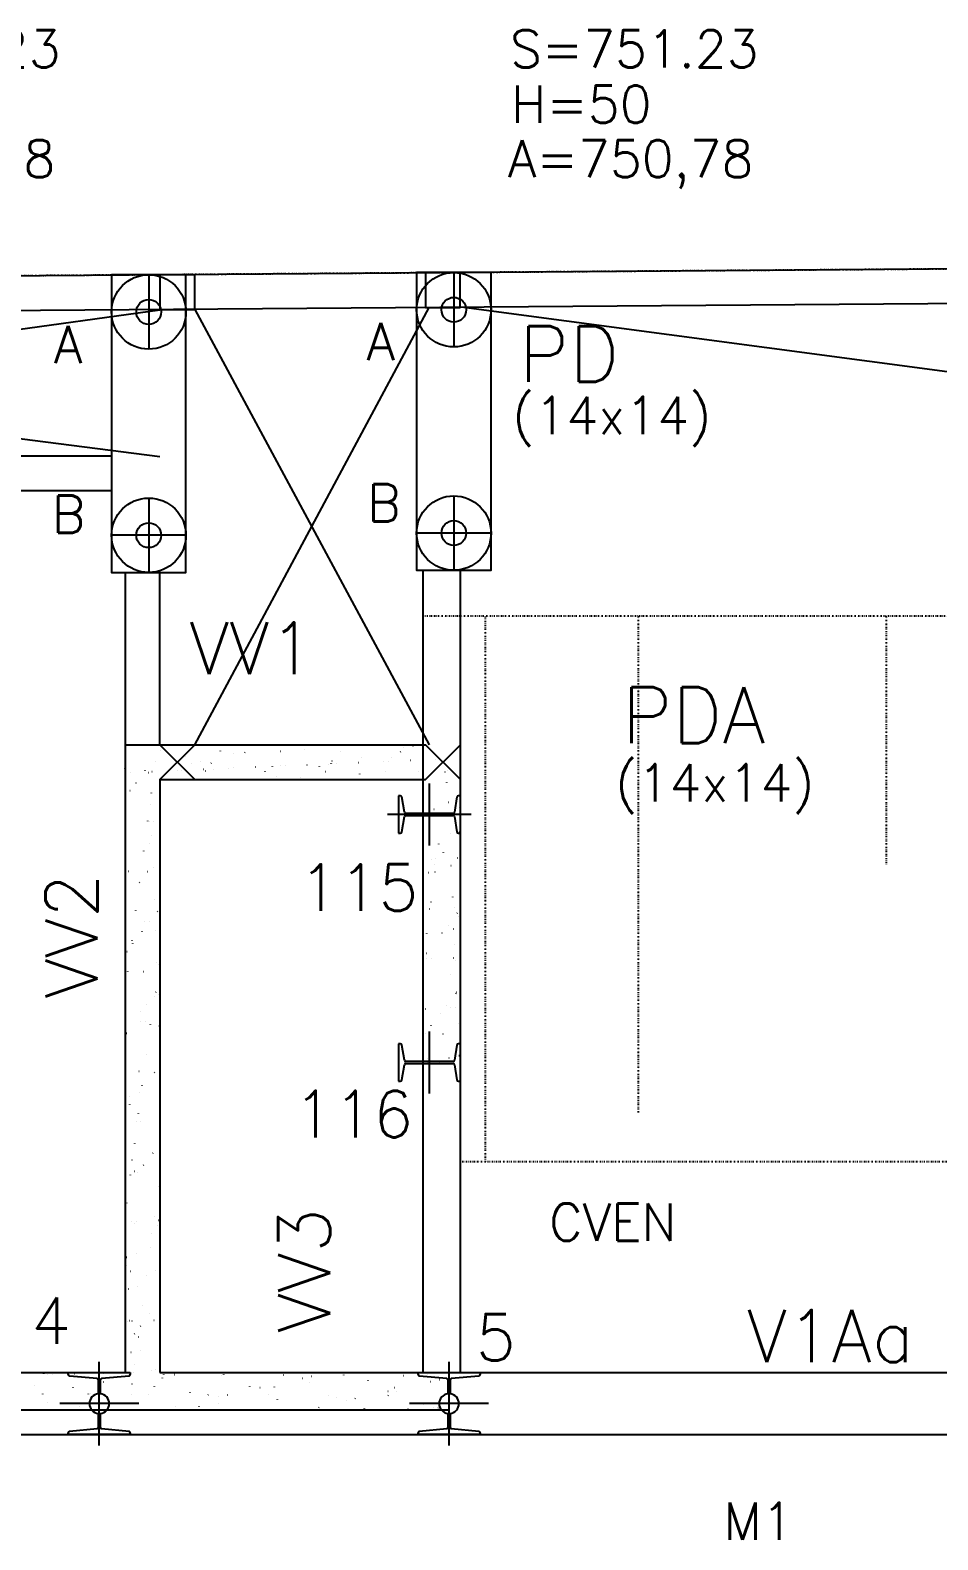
# Model space of a CAD drawing. Extents: x -40810 to 33675, y -2018 to 21213.
# Drawn here: x -6308 to -5942, y 12688 to 13297 of the extents above; entities that cross this region are included whole.
import ezdxf

# ---------------------------------------------------------------- set-up
doc = ezdxf.new("R2010")
doc.units = 0
doc.linetypes.add('ESTILO_TQS_0003', pattern=[1.5, 0.5, -0.4, 0.1, -0.5])
doc.layers.get('0').update_dxf_attribs({"color": 1, "lineweight": 9})
for name, color, linetype in [('1', 5, 'Continuous'), ('12', 3, 'Continuous'), ('19', 5, 'Continuous'), ('204', 7, 'ESTILO_TQS_0003'), ('24', 5, 'ESTILO_TQS_0003'), ('3', 2, 'Continuous'), ('32', 4, 'Continuous'), ('33', 7, 'Continuous'), ('34', 7, 'Continuous'), ('49', 20, 'Continuous'), ('51', 6, 'Continuous'), ('52', 21, 'Continuous'), ('6', 6, 'Continuous'), ('64', 43, 'Continuous'), ('8', 5, 'Continuous'), ('9', 3, 'Continuous')]:
    doc.layers.add(name, color=color, linetype=linetype)
doc.styles.get("Standard").update_dxf_attribs({"font": 'romans.shx', "width": 0.8})

# ---------------------------------------------------------------- blocks, each defined once
blk = doc.blocks.new('_HD9AC76DE2E-002')
for p, q in [((573.610583, 4542.626619), (573.65624, 4542.68612)), ((575.200981, 4542.305863), (575.27591, 4542.309135)), ((577.074197, 4542.38765), (577.149125, 4542.390921)), ((585.915774, 4542.773681), (585.990702, 4542.776953)), ((569.8667, 4537.747496), (569.912357, 4537.806997)), ((573.25724, 4534.399835), (573.267029, 4534.474193)), ((585.474047, 4537.156303), (585.483837, 4537.230661)), ((591.587519, 4534.428928), (591.633176, 4534.48843)), ((592.270184, 4534.796935), (592.343406, 4534.813168)), ((595.931294, 4535.608584), (596.000023, 4535.623821)), ((572.425977, 4528.085768), (572.425977, 4528.085768)), ((575.062967, 4530.982187), (575.136189, 4530.99842)), ((584.279889, 4528.085768), (584.279889, 4528.085768)), ((584.279889, 4528.085768), (584.279889, 4528.085768)), ((586.720241, 4528.085768), (586.720241, 4528.085768)), ((586.720241, 4528.085768), (586.720241, 4528.085768)), ((586.720241, 4528.085768), (586.720241, 4528.085768)), ((587.843636, 4529.549805), (587.889293, 4529.609307))]:
    blk.add_line(p, q)
blk = doc.blocks.new('_HD9AC76DE2E-003')
for p, q in [((606.447598, 4795.751146), (606.447598, 4795.751146)), ((606.447598, 4795.751146), (606.447598, 4795.751146)), ((606.447598, 4795.751146), (606.447598, 4795.751146)), ((718.76252, 4794.869649), (718.835742, 4794.885882)), ((722.42363, 4795.681298), (722.496852, 4795.697531)), ((618.675016, 4789.342697), (618.684805, 4789.417055)), ((620.754846, 4793.820357), (620.800503, 4793.879858)), ((630.818403, 4791.541477), (630.828192, 4791.615836)), ((633.10277, 4788.769898), (633.175992, 4788.786131)), ((636.76388, 4789.581546), (636.837102, 4789.597779)), ((641.12878, 4788.746495), (641.174437, 4788.805996)), ((644.872663, 4793.625618), (644.91832, 4793.685119)), ((649.943876, 4792.503481), (650.017098, 4792.519714)), ((654.73024, 4793.091114), (654.740029, 4793.165472)), ((669.104623, 4793.579633), (669.15028, 4793.639134)), ((678.568656, 4794.083062), (678.578446, 4794.157421)), ((689.83197, 4789.597026), (689.84176, 4789.671385)), ((691.697836, 4788.641842), (691.772765, 4788.645114)), ((693.22244, 4793.384894), (693.268097, 4793.444396)), ((700.539413, 4789.027874), (700.614342, 4789.031145)), ((701.555303, 4791.054901), (701.628525, 4791.071134)), ((710.654776, 4789.46952), (710.729705, 4789.472791)), ((712.527992, 4789.551306), (712.60292, 4789.554578)), ((713.743807, 4791.146662), (713.753597, 4791.221021)), ((717.454399, 4793.338909), (717.500056, 4793.398411)), ((721.369568, 4789.937338), (721.444497, 4789.940609)), ((606.447598, 4786.505635), (606.447598, 4786.505635)), ((606.447598, 4784.919736), (606.447598, 4784.919736)), ((606.447598, 4784.919736), (606.447598, 4784.919736)), ((606.447598, 4784.919736), (606.447598, 4784.919736)), ((606.447598, 4782.860588), (606.447598, 4782.860588)), ((606.447598, 4782.860588), (606.447598, 4782.860588)), ((606.458208, 4786.586228), (606.467998, 4786.660586)), ((606.503999, 4784.922199), (606.578928, 4784.92547)), ((608.377214, 4785.003985), (608.452143, 4785.007257)), ((614.499823, 4785.668651), (614.54548, 4785.728153)), ((615.895552, 4784.95515), (615.968775, 4784.971382)), ((617.218791, 4785.390017), (617.29372, 4785.393288)), ((627.334154, 4785.831663), (627.409083, 4785.834935)), ((629.20737, 4785.913449), (629.282299, 4785.916721)), ((638.048947, 4786.299481), (638.123875, 4786.302753)), ((638.731782, 4785.622666), (638.777439, 4785.682168)), ((641.978927, 4786.274678), (641.988717, 4786.349037)), ((648.16431, 4786.741127), (648.239239, 4786.744399)), ((650.037525, 4786.822914), (650.112454, 4786.826185)), ((658.879102, 4787.208945), (658.954031, 4787.212217)), ((662.849599, 4785.427927), (662.895256, 4785.487429)), ((665.817344, 4787.266627), (665.827133, 4787.340985)), ((667.506979, 4783.50657), (667.580202, 4783.522803)), ((668.994465, 4787.650592), (669.069394, 4787.653863)), ((670.867681, 4787.732378), (670.942609, 4787.735649)), ((677.080658, 4782.780591), (677.090447, 4782.854949)), ((679.709258, 4788.118409), (679.784186, 4788.121681)), ((684.714197, 4787.321318), (684.787419, 4787.337551)), ((687.081559, 4785.381942), (687.127216, 4785.441444)), ((688.375307, 4788.132966), (688.448529, 4788.149199)), ((689.478557, 4788.505771), (689.524214, 4788.565273)), ((689.824621, 4788.560056), (689.899549, 4788.563327)), ((700.992495, 4784.330227), (701.002284, 4784.404586)), ((711.199375, 4785.187204), (711.245033, 4785.246705)), ((724.830911, 4785.322176), (724.840701, 4785.396534)), ((608.358942, 4777.665699), (608.404599, 4777.725201)), ((610.75594, 4780.789528), (610.801597, 4780.84903)), ((617.010807, 4776.701775), (617.020596, 4776.776133)), ((629.584118, 4782.166151), (629.584118, 4782.166151)), ((629.584118, 4782.166151), (629.584118, 4782.166151)), ((629.584118, 4782.166151), (629.584118, 4782.166151)), ((636.079505, 4782.166151), (636.079505, 4782.166151)), ((636.079505, 4782.166151), (636.079505, 4782.166151)), ((641.43803, 4782.166151), (641.43803, 4782.166151)), ((641.43803, 4782.166151), (641.43803, 4782.166151)), ((653.291941, 4782.166151), (653.291941, 4782.166151)), ((653.291941, 4782.166151), (653.291941, 4782.166151)), ((660.34675, 4782.166151), (660.34675, 4782.166151)), ((661.460743, 4782.166151), (661.460743, 4782.166151)), ((661.460743, 4782.166151), (661.460743, 4782.166151)), ((665.145853, 4782.166151), (665.145853, 4782.166151)), ((676.999765, 4782.166151), (676.999765, 4782.166151)), ((676.999765, 4782.166151), (676.999765, 4782.166151)), ((676.999765, 4782.166151), (676.999765, 4782.166151)), ((684.613995, 4782.166151), (684.613995, 4782.166151)), ((684.613995, 4782.166151), (684.613995, 4782.166151)), ((688.853677, 4782.166151), (688.853677, 4782.166151)), ((688.853677, 4782.166151), (688.853677, 4782.166151)), ((688.853677, 4782.166151), (688.853677, 4782.166151)), ((700.707589, 4782.166151), (700.707589, 4782.166151)), ((700.707589, 4782.166151), (700.707589, 4782.166151)), ((708.881241, 4782.166151), (708.881241, 4782.166151)), ((712.561501, 4782.166151), (712.561501, 4782.166151)), ((712.561501, 4782.166151), (712.561501, 4782.166151)), ((719.606292, 4782.166151), (719.606292, 4782.166151)), ((719.606292, 4782.166151), (719.606292, 4782.166151)), ((719.606292, 4782.166151), (719.606292, 4782.166151)), ((724.415413, 4782.166151), (724.415413, 4782.166151)), ((606.447598, 4775.174788), (606.447598, 4775.174788)), ((606.447598, 4775.174788), (606.447598, 4775.174788)), ((616.61755, 4772.224655), (616.690772, 4772.240888)), ((620.27866, 4773.036303), (620.351882, 4773.052536)), ((606.447598, 4769.970031), (606.447598, 4769.970031)), ((606.447598, 4769.970031), (606.447598, 4769.970031)), ((606.447598, 4769.970031), (606.447598, 4769.970031)), ((606.447598, 4764.815602), (606.447598, 4764.815602)), ((606.447598, 4764.815602), (606.447598, 4764.815602)), ((606.447598, 4764.815602), (606.447598, 4764.815602)), ((615.522808, 4765.399303), (615.532598, 4765.473662)), ((616.046338, 4765.234692), (616.121267, 4765.237963)), ((617.919554, 4765.316478), (617.994482, 4765.31975)), ((616.973437, 4759.412995), (617.046659, 4759.429228)), ((620.080854, 4761.316303), (620.126511, 4761.375805)), ((606.447598, 4757.079473), (606.447598, 4757.079473)), ((606.447598, 4757.079473), (606.447598, 4757.079473)), ((613.93202, 4753.316069), (613.94181, 4753.390427)), ((613.939973, 4753.313351), (613.98563, 4753.372853)), ((616.336971, 4756.43718), (616.382628, 4756.496682)), ((617.695434, 4746.682501), (617.768656, 4746.698734)), ((606.447598, 4744.711467), (606.447598, 4744.711467)), ((606.447598, 4744.188915), (606.447598, 4744.188915)), ((606.447598, 4744.188915), (606.447598, 4744.188915)), ((606.447598, 4744.188915), (606.447598, 4744.188915)), ((606.447598, 4743.549098), (606.447598, 4743.549098)), ((606.631737, 4744.719507), (606.706666, 4744.722778)), ((607.684949, 4745.161646), (607.730606, 4745.221147)), ((612.267811, 4740.675147), (612.277601, 4740.749505)), ((615.473314, 4745.105538), (615.548243, 4745.10881)), ((618.051321, 4733.870841), (618.124543, 4733.887074)), ((606.447598, 4731.298358), (606.447598, 4731.298358)), ((606.447598, 4731.298358), (606.447598, 4731.298358)), ((610.779813, 4729.372676), (610.789602, 4729.447034)), ((619.521004, 4728.961003), (619.566661, 4729.020505)), ((606.447598, 4724.607332), (606.447598, 4724.607332)), ((606.447598, 4724.607332), (606.447598, 4724.607332)), ((606.447598, 4724.607332), (606.447598, 4724.607332)), ((614.300861, 4724.950213), (614.37579, 4724.953485)), ((616.174077, 4725.032), (616.249005, 4725.035271)), ((606.447598, 4718.4078), (606.447598, 4718.4078)), ((606.447598, 4718.4078), (606.447598, 4718.4078)), ((606.447598, 4718.4078), (606.447598, 4718.4078)), ((609.189025, 4717.289441), (609.198814, 4717.3638)), ((609.522098, 4715.930175), (609.567755, 4715.989676)), ((613.265981, 4720.809298), (613.311638, 4720.868799)), ((618.773318, 4721.140346), (618.846541, 4721.156579)), ((606.447598, 4711.923408), (606.447598, 4711.923408)), ((606.447598, 4711.923408), (606.447598, 4711.923408)), ((607.1251, 4712.806346), (607.170757, 4712.865847)), ((606.447598, 4705.517242), (606.447598, 4705.517242)), ((606.447598, 4705.517242), (606.447598, 4705.517242)), ((606.447598, 4704.503198), (606.447598, 4704.503198)), ((606.447598, 4704.503198), (606.447598, 4704.503198)), ((607.524816, 4704.648519), (607.534605, 4704.722878)), ((613.727837, 4704.82106), (613.802766, 4704.824331)), ((619.129205, 4708.328687), (619.202427, 4708.34492)), ((619.741624, 4707.404988), (619.751413, 4707.479346)), ((606.447598, 4696.466235), (606.447598, 4696.466235)), ((606.447598, 4692.626685), (606.447598, 4692.626685)), ((606.447598, 4692.626685), (606.447598, 4692.626685)), ((606.447598, 4692.626685), (606.447598, 4692.626685)), ((615.103129, 4691.577827), (615.148786, 4691.637328)), ((618.077415, 4694.764066), (618.087204, 4694.838424)), ((618.847012, 4696.45695), (618.892669, 4696.516451)), ((619.851202, 4695.598192), (619.924425, 4695.614425)), ((612.706131, 4688.453998), (612.751788, 4688.5135)), ((606.447598, 4684.399063), (606.447598, 4684.399063)), ((606.447598, 4684.399063), (606.447598, 4684.399063)), ((606.447598, 4684.399063), (606.447598, 4684.399063)), ((606.447598, 4680.297719), (606.447598, 4680.297719)), ((606.447598, 4679.736127), (606.447598, 4679.736127)), ((606.451107, 4680.302292), (606.496764, 4680.361794)), ((607.027093, 4679.864598), (607.100315, 4679.880831)), ((612.555384, 4684.665735), (612.630313, 4684.669006)), ((614.4286, 4684.747521), (614.503528, 4684.750792)), ((616.589416, 4683.461595), (616.599206, 4683.535953)), ((620.207089, 4682.786533), (620.280311, 4682.802766)), ((614.998628, 4671.37836), (615.008418, 4671.452719)), ((606.447598, 4666.845569), (606.447598, 4666.845569)), ((606.447598, 4666.845569), (606.447598, 4666.845569)), ((606.447598, 4666.845569), (606.447598, 4666.845569)), ((606.447598, 4664.294928), (606.447598, 4664.294928)), ((606.447598, 4664.294928), (606.447598, 4664.294928)), ((611.98236, 4664.536581), (612.057289, 4664.539853)), ((618.287162, 4664.10165), (618.332819, 4664.161152)), ((612.032139, 4655.949944), (612.077796, 4656.009446)), ((613.334419, 4658.737438), (613.344209, 4658.811797)), ((606.447598, 4653.955012), (606.447598, 4653.955012)), ((608.104977, 4654.322444), (608.178199, 4654.338677)), ((608.288256, 4651.070821), (608.333913, 4651.130323)), ((606.447598, 4648.672029), (606.447598, 4648.672029)), ((606.447598, 4648.672029), (606.447598, 4648.672029)), ((606.447598, 4648.672029), (606.447598, 4648.672029)), ((606.447598, 4644.190794), (606.447598, 4644.190794)), ((606.447598, 4644.190794), (606.447598, 4644.190794)), ((606.447598, 4644.190794), (606.447598, 4644.190794)), ((610.809907, 4644.381256), (610.884836, 4644.384528)), ((611.846421, 4647.434967), (611.85621, 4647.509325)), ((612.683123, 4644.463042), (612.758051, 4644.466314)), ((606.447598, 4641.064454), (606.447598, 4641.064454)), ((606.447598, 4641.064454), (606.447598, 4641.064454)), ((606.447598, 4641.064454), (606.447598, 4641.064454)), ((610.255633, 4635.351733), (610.265422, 4635.426091)), ((617.61317, 4631.597596), (617.658827, 4631.657098)), ((606.447598, 4628.173896), (606.447598, 4628.173896)), ((609.182861, 4628.780289), (609.256083, 4628.796522)), ((613.869287, 4626.718473), (613.914944, 4626.777975)), ((620.352246, 4624.693749), (620.427175, 4624.69702)), ((606.447598, 4624.086659), (606.447598, 4624.086659)), ((606.447598, 4624.086659), (606.447598, 4624.086659)), ((608.591424, 4622.710811), (608.601213, 4622.785169)), ((610.236883, 4624.252103), (610.311812, 4624.255374)), ((611.472289, 4623.594645), (611.517946, 4623.654146)), ((619.854738, 4618.224774), (619.864527, 4618.299133)), ((606.447598, 4617.04634), (606.447598, 4617.04634)), ((606.447598, 4617.04634), (606.447598, 4617.04634)), ((606.447598, 4615.283338), (606.447598, 4615.283338)), ((606.447598, 4615.283338), (606.447598, 4615.283338)), ((606.447598, 4615.283338), (606.447598, 4615.283338)), ((606.447598, 4606.426835), (606.447598, 4606.426835)), ((606.447598, 4606.426835), (606.447598, 4606.426835)), ((606.447598, 4606.426835), (606.447598, 4606.426835)), ((607.103425, 4611.408339), (607.113215, 4611.482698)), ((618.26395, 4606.14154), (618.273739, 4606.215899)), ((606.447598, 4603.982524), (606.447598, 4603.982524)), ((606.447598, 4603.982524), (606.447598, 4603.982524)), ((606.447598, 4603.982524), (606.447598, 4603.982524)), ((606.447598, 4602.392781), (606.447598, 4602.392781)), ((606.447598, 4602.392781), (606.447598, 4602.392781)), ((606.447598, 4602.392781), (606.447598, 4602.392781)), ((606.599635, 4602.426487), (606.672858, 4602.44272)), ((609.06443, 4604.096778), (609.139359, 4604.100049)), ((610.260745, 4603.238135), (610.333968, 4603.254368)), ((610.937646, 4604.178564), (611.012574, 4604.181835)), ((619.450319, 4602.366125), (619.495976, 4602.425627)), ((619.779222, 4604.564596), (619.854151, 4604.567867)), ((617.05332, 4599.242297), (617.098978, 4599.301798)), ((606.447598, 4589.502223), (606.447598, 4589.502223)), ((606.447598, 4589.502223), (606.447598, 4589.502223)), ((606.955522, 4589.614827), (607.028744, 4589.63106)), ((610.798297, 4591.090591), (610.843954, 4591.150093)), ((616.599741, 4593.500618), (616.60953, 4593.574977)), ((606.447598, 4585.42065), (606.447598, 4585.42065)), ((606.447598, 4585.42065), (606.447598, 4585.42065)), ((606.447598, 4585.42065), (606.447598, 4585.42065)), ((606.447598, 4583.87839), (606.447598, 4583.87839)), ((606.447598, 4583.87839), (606.447598, 4583.87839)), ((607.054414, 4586.211468), (607.100071, 4586.27097)), ((608.491406, 4583.967624), (608.566335, 4583.970896)), ((615.111742, 4582.198147), (615.121532, 4582.272505)), ((618.606769, 4584.40927), (618.681698, 4584.412542)), ((606.447598, 4576.611665), (606.447598, 4576.611665)), ((606.447598, 4576.611665), (606.447598, 4576.611665)), ((606.447598, 4576.611665), (606.447598, 4576.611665)), ((607.67752, 4576.884332), (607.750742, 4576.900565)), ((611.33863, 4577.695981), (611.411852, 4577.712214)), ((613.520954, 4570.114913), (613.530744, 4570.189271)), ((606.447598, 4563.774255), (606.447598, 4563.774255)), ((606.447598, 4563.774255), (606.447598, 4563.774255)), ((606.447598, 4563.774255), (606.447598, 4563.774255)), ((606.447598, 4563.721108), (606.447598, 4563.721108)), ((606.447598, 4563.721108), (606.447598, 4563.721108)), ((607.318953, 4563.812299), (607.393882, 4563.815571)), ((608.033406, 4564.072673), (608.106628, 4564.088906)), ((609.192169, 4563.894085), (609.267097, 4563.897357)), ((616.379328, 4566.738243), (616.424985, 4566.797745)), ((618.033745, 4564.280117), (618.108674, 4564.283388)), ((610.238447, 4558.735291), (610.284104, 4558.794793)), ((611.856745, 4557.473991), (611.866535, 4557.548349)), ((612.635445, 4561.85912), (612.681102, 4561.918622)), ((606.447598, 4553.79496), (606.447598, 4553.79496)), ((606.447598, 4553.79496), (606.447598, 4553.79496)), ((608.755404, 4551.342178), (608.828626, 4551.358411)), ((612.416514, 4552.153827), (612.489736, 4552.17006)), ((606.447598, 4550.83055), (606.447598, 4550.83055)), ((606.447598, 4550.83055), (606.447598, 4550.83055)), ((606.447598, 4550.83055), (606.447598, 4550.83055)), ((610.368747, 4546.171519), (610.378536, 4546.245878)), ((606.447598, 4543.67012), (606.447598, 4543.67012)), ((606.447598, 4543.67012), (606.447598, 4543.67012)), ((606.745929, 4543.683146), (606.820858, 4543.686417)), ((609.9625, 4543.085768), (609.9625, 4543.085768)), ((609.9625, 4543.085768), (609.9625, 4543.085768)), ((609.9625, 4543.085768), (609.9625, 4543.085768)), ((616.861292, 4544.124792), (616.936221, 4544.128063)), ((618.734508, 4544.206578), (618.809436, 4544.20985))]:
    blk.add_line(p, q)
blk = doc.blocks.new('_HD9AC76DE2E-006')
for p, q in [((726.567201, 4790.164271), (726.567201, 4790.164271)), ((726.567201, 4790.164271), (726.567201, 4790.164271)), ((726.567201, 4790.164271), (726.567201, 4790.164271)), ((731.484932, 4790.378984), (731.55986, 4790.382256)), ((726.567201, 4783.709348), (726.567201, 4783.709348)), ((726.567201, 4783.709348), (726.567201, 4783.709348)), ((726.567201, 4783.709348), (726.567201, 4783.709348)), ((735.431335, 4785.141219), (735.476992, 4785.20072)), ((736.325623, 4785.872738), (736.398846, 4785.888971)), ((729.176311, 4776.989513), (729.221968, 4777.049015)), ((736.094225, 4780.83614), (736.104015, 4780.910498)), ((726.567201, 4773.589254), (726.567201, 4773.589254)), ((726.567201, 4770.81879), (726.567201, 4770.81879)), ((726.567201, 4770.81879), (726.567201, 4770.81879)), ((736.68151, 4773.061079), (736.754732, 4773.077312)), ((741.027271, 4770.691477), (741.102199, 4770.694749)), ((726.567201, 4770.060137), (726.567201, 4770.060137)), ((726.567201, 4770.060137), (726.567201, 4770.060137)), ((730.911908, 4770.249831), (730.986836, 4770.253102)), ((734.503437, 4768.752905), (734.513227, 4768.827264)), ((737.403508, 4760.330584), (737.47673, 4760.346817)), ((741.012366, 4760.788871), (741.058024, 4760.848372)), ((741.064618, 4761.142232), (741.13784, 4761.158465)), ((726.567201, 4757.928233), (726.567201, 4757.928233)), ((726.567201, 4757.928233), (726.567201, 4757.928233)), ((726.567201, 4757.928233), (726.567201, 4757.928233)), ((732.839228, 4756.111983), (732.849018, 4756.186342)), ((734.757343, 4752.637165), (734.803, 4752.696667)), ((726.567201, 4749.956002), (726.567201, 4749.956002)), ((726.567201, 4749.956002), (726.567201, 4749.956002)), ((726.567201, 4749.956002), (726.567201, 4749.956002)), ((729.739455, 4750.094506), (729.814383, 4750.097777)), ((731.01346, 4747.758042), (731.059117, 4747.817543)), ((731.61267, 4750.176292), (731.687599, 4750.179564)), ((737.759394, 4747.518924), (737.832616, 4747.535157)), ((740.454247, 4750.562324), (740.529175, 4750.565595)), ((726.567201, 4745.037675), (726.567201, 4745.037675)), ((726.567201, 4745.037675), (726.567201, 4745.037675)), ((726.567201, 4741.963564), (726.567201, 4741.963564)), ((726.567201, 4741.963564), (726.567201, 4741.963564)), ((728.616462, 4744.634213), (728.662119, 4744.693715)), ((731.35123, 4744.809512), (731.361019, 4744.88387)), ((738.481392, 4734.78843), (738.554614, 4734.804663)), ((726.567201, 4732.147117), (726.567201, 4732.147117)), ((726.567201, 4732.147117), (726.567201, 4732.147117)), ((726.567201, 4732.147117), (726.567201, 4732.147117)), ((726.567201, 4729.851867), (726.567201, 4729.851867)), ((726.567201, 4729.851867), (726.567201, 4729.851867)), ((729.166431, 4729.965352), (729.241359, 4729.968624)), ((729.760442, 4732.726278), (729.770231, 4732.800636)), ((739.281794, 4730.406999), (739.356722, 4730.41027)), ((740.338374, 4728.284817), (740.384031, 4728.344319)), ((741.155009, 4730.488785), (741.229938, 4730.492056)), ((736.594491, 4723.405694), (736.640148, 4723.465196)), ((738.837278, 4721.97677), (738.910501, 4721.993003)), ((740.847545, 4726.901791), (740.857335, 4726.976149)), ((726.567201, 4719.256559), (726.567201, 4719.256559)), ((726.567201, 4719.256559), (726.567201, 4719.256559)), ((728.096233, 4720.085356), (728.106022, 4720.159714)), ((734.197493, 4720.281865), (734.24315, 4720.341367)), ((739.359547, 4715.59932), (739.369336, 4715.673678)), ((726.567201, 4710.337875), (726.567201, 4710.337875)), ((726.567201, 4709.747733), (726.567201, 4709.747733)), ((726.567201, 4709.747733), (726.567201, 4709.747733)), ((726.567201, 4709.747733), (726.567201, 4709.747733)), ((727.942469, 4712.13016), (727.988127, 4712.189661)), ((727.993978, 4709.810027), (728.068906, 4709.813299)), ((729.867193, 4709.891814), (729.942122, 4709.895085)), ((738.70877, 4710.277845), (738.783698, 4710.281117)), ((726.567201, 4708.471206), (726.567201, 4708.471206)), ((726.567201, 4708.471206), (726.567201, 4708.471206)), ((726.567201, 4708.471206), (726.567201, 4708.471206)), ((726.567201, 4706.366002), (726.567201, 4706.366002)), ((726.567201, 4706.366002), (726.567201, 4706.366002)), ((726.567201, 4706.366002), (726.567201, 4706.366002)), ((726.608234, 4708.782884), (726.618024, 4708.857243)), ((737.768759, 4703.516085), (737.778548, 4703.590444)), ((739.559276, 4709.246275), (739.632498, 4709.262508)), ((726.567201, 4693.475444), (726.567201, 4693.475444)), ((726.735166, 4693.512681), (726.808389, 4693.528914)), ((739.778524, 4695.929517), (739.824182, 4695.989019)), ((739.915162, 4696.434616), (739.988385, 4696.450849)), ((726.567201, 4689.643598), (726.567201, 4689.643598)), ((726.567201, 4689.643598), (726.567201, 4689.643598)), ((727.420953, 4689.680874), (727.495882, 4689.684145)), ((733.523501, 4687.777812), (733.569158, 4687.837313)), ((736.10455, 4690.875163), (736.114339, 4690.949522)), ((737.536317, 4690.12252), (737.611245, 4690.125791)), ((739.409532, 4690.204306), (739.484461, 4690.207578)), ((726.567201, 4680.584886), (726.567201, 4680.584886)), ((726.567201, 4680.584886), (726.567201, 4680.584886)), ((726.567201, 4680.584886), (726.567201, 4680.584886)), ((727.38262, 4679.77486), (727.428277, 4679.834361)), ((729.779618, 4682.898689), (729.825275, 4682.95819)), ((734.616551, 4679.572692), (734.626341, 4679.64705)), ((740.63716, 4683.704121), (740.710382, 4683.720354)), ((726.567201, 4678.712185), (726.567201, 4678.712185)), ((726.567201, 4678.712185), (726.567201, 4678.712185)), ((726.567201, 4669.539463), (726.567201, 4669.539463)), ((728.121716, 4669.607335), (728.196645, 4669.610606)), ((728.33287, 4668.085768), (728.33287, 4668.085768)), ((728.33287, 4668.085768), (728.33287, 4668.085768)), ((733.104269, 4668.085768), (733.104269, 4668.085768)), ((733.104269, 4668.085768), (733.104269, 4668.085768)), ((733.104269, 4668.085768), (733.104269, 4668.085768)), ((736.963293, 4669.993367), (737.038221, 4669.996638)), ((740.993047, 4670.892462), (741.066269, 4670.908695))]:
    blk.add_line(p, q)
blk = doc.blocks.new('_H055E69D17D-001')
for p, q in [((596.000023, 4540.179416), (596.000023, 4540.179416)), ((596.000023, 4540.179416), (596.000023, 4540.179416)), ((597.617434, 4539.355084), (597.627224, 4539.429442)), ((597.842543, 4542.580634), (597.8882, 4542.640135)), ((621.529271, 4540.90472), (621.539061, 4540.979079)), ((621.960359, 4542.385895), (622.006017, 4542.445397)), ((626.318507, 4542.345267), (626.39173, 4542.3615)), ((645.367688, 4541.896669), (645.377477, 4541.971027)), ((646.192319, 4542.33991), (646.237976, 4542.399412)), ((670.310136, 4542.145171), (670.355793, 4542.204673)), ((677.929934, 4540.896687), (678.003157, 4540.91292)), ((681.591044, 4541.708336), (681.664267, 4541.724569)), ((694.542095, 4542.099186), (694.587753, 4542.158688)), ((704.381255, 4539.952217), (704.391045, 4540.026576)), ((718.659912, 4541.904448), (718.705569, 4541.963949)), ((728.395882, 4542.282617), (728.405671, 4542.356975)), ((729.541361, 4539.448107), (729.614584, 4539.46434)), ((733.202471, 4540.259756), (733.275694, 4540.275989)), ((596.000023, 4535.623821), (596.004516, 4535.624817)), ((596.000023, 4535.623821), (596.000023, 4535.623821)), ((608.777959, 4534.088285), (608.787748, 4534.162643)), ((609.11129, 4538.530519), (609.184512, 4538.546752)), ((615.819478, 4534.382943), (615.865136, 4534.442445)), ((618.216477, 4537.506772), (618.262134, 4537.566274)), ((632.616375, 4535.080234), (632.626165, 4535.154592)), ((639.937295, 4534.188205), (639.982952, 4534.247706)), ((643.881611, 4533.348356), (643.954833, 4533.364589)), ((647.542721, 4534.160004), (647.615943, 4534.176237)), ((656.631002, 4537.410633), (656.640791, 4537.484991)), ((660.722717, 4537.081939), (660.795939, 4537.098172)), ((664.169255, 4534.14222), (664.214912, 4534.201721)), ((666.566253, 4537.266048), (666.61191, 4537.32555)), ((680.542839, 4538.960269), (680.552628, 4539.034627)), ((688.287072, 4533.947481), (688.332729, 4534.006982)), ((691.629943, 4533.135782), (691.639732, 4533.210141)), ((712.334144, 4535.633359), (712.407366, 4535.649592)), ((712.519031, 4533.901496), (712.564688, 4533.960997)), ((714.91603, 4537.025325), (714.961687, 4537.084826)), ((715.644569, 4535.466181), (715.654359, 4535.54054)), ((736.636848, 4533.706757), (736.682505, 4533.766259)), ((596.133801, 4528.085768), (596.133801, 4528.085768)), ((596.133801, 4528.085768), (596.133801, 4528.085768)), ((596.133801, 4528.085768), (596.133801, 4528.085768)), ((607.987712, 4528.085768), (607.987712, 4528.085768)), ((607.987712, 4528.085768), (607.987712, 4528.085768)), ((610.987486, 4528.085768), (610.987486, 4528.085768)), ((610.987486, 4528.085768), (610.987486, 4528.085768)), ((619.841624, 4528.085768), (619.841624, 4528.085768)), ((619.865062, 4528.263798), (619.874852, 4528.338157)), ((620.143612, 4528.085768), (620.143612, 4528.085768)), ((620.143612, 4528.085768), (620.143612, 4528.085768)), ((626.674394, 4529.533607), (626.747616, 4529.54984)), ((631.695536, 4528.085768), (631.695536, 4528.085768)), ((635.254731, 4528.085768), (635.254731, 4528.085768)), ((635.254731, 4528.085768), (635.254731, 4528.085768)), ((635.254731, 4528.085768), (635.254731, 4528.085768)), ((636.193413, 4529.309082), (636.23907, 4529.368583)), ((643.549448, 4528.085768), (643.549448, 4528.085768)), ((643.549448, 4528.085768), (643.549448, 4528.085768)), ((643.549448, 4528.085768), (643.549448, 4528.085768)), ((643.879689, 4530.594197), (643.889479, 4530.668556)), ((655.40336, 4528.085768), (655.40336, 4528.085768)), ((655.40336, 4528.085768), (655.40336, 4528.085768)), ((655.40336, 4528.085768), (655.40336, 4528.085768)), ((659.521976, 4528.085768), (659.521976, 4528.085768)), ((659.521976, 4528.085768), (659.521976, 4528.085768)), ((667.257272, 4528.085768), (667.257272, 4528.085768)), ((667.257272, 4528.085768), (667.257272, 4528.085768)), ((667.791526, 4532.143834), (667.801316, 4532.218192)), ((678.28916, 4528.085768), (678.359043, 4528.101261)), ((678.28916, 4528.085768), (678.28916, 4528.085768)), ((678.28916, 4528.085768), (678.28916, 4528.085768)), ((679.111184, 4528.085768), (679.111184, 4528.085768)), ((679.111184, 4528.085768), (679.111184, 4528.085768)), ((683.789221, 4528.085768), (683.789221, 4528.085768)), ((683.789221, 4528.085768), (683.789221, 4528.085768)), ((683.789221, 4528.085768), (683.789221, 4528.085768)), ((684.543189, 4529.068358), (684.588846, 4529.127859)), ((690.965096, 4528.085768), (690.965096, 4528.085768)), ((695.493038, 4531.899776), (695.56626, 4531.916009)), ((699.154148, 4532.711424), (699.22737, 4532.727657)), ((702.819007, 4528.085768), (702.819007, 4528.085768)), ((702.819007, 4528.085768), (702.819007, 4528.085768)), ((702.819007, 4528.085768), (702.819007, 4528.085768)), ((702.893257, 4528.649746), (702.903046, 4528.724104)), ((708.056466, 4528.085768), (708.056466, 4528.085768)), ((708.056466, 4528.085768), (708.056466, 4528.085768)), ((709.967634, 4528.085768), (709.967634, 4528.085768)), ((711.597469, 4528.156928), (711.672397, 4528.160199)), ((714.672919, 4528.085768), (714.672919, 4528.085768)), ((714.672919, 4528.085768), (714.672919, 4528.085768)), ((714.672919, 4528.085768), (714.672919, 4528.085768)), ((720.439045, 4528.54296), (720.513974, 4528.546231)), ((726.526831, 4528.085768), (726.526831, 4528.085768)), ((726.526831, 4528.085768), (726.526831, 4528.085768)), ((726.805094, 4530.199382), (726.814883, 4530.273741)), ((730.554409, 4528.984606), (730.629337, 4528.987877)), ((732.323712, 4528.085768), (732.323712, 4528.085768)), ((732.323712, 4528.085768), (732.323712, 4528.085768)), ((732.323712, 4528.085768), (732.323712, 4528.085768)), ((732.427624, 4529.066392), (732.502553, 4529.069664)), ((732.892965, 4528.827634), (732.938623, 4528.887136))]:
    blk.add_line(p, q)

msp = doc.modelspace()

# ---------------------------------------------------------------- linework, layer by layer
at = {"layer": '1'}
for p, q in [((-1895.191, 13230.18), (-6679.295, 13195.066)), ((-1895.089, 13216.181), (-6679.295, 13181.066)), ((-6665.26, 13125.218), (-6274.805, 13125.218)), ((-6665.26, 13111.218), (-6274.805, 13111.218)), ((-6269.305, 13078.215), (-6269.305, 12755.699)), ((-6255.305, 13008.699), (-6255.305, 13078.215)), ((-6269.305, 13008.699), (-6148.185, 13008.699)), ((-6255.305, 12994.699), (-6255.305, 12755.699)), ((-6255.305, 12994.699), (-6148.185, 12994.699)), ((-6255.305, 12755.699), (-5490.753, 12755.699)), ((-6392.74, 12730.699), (-5509.753, 12730.699))]:
    msp.add_line(p, q, dxfattribs=at)
at = {"layer": '19'}
for p, q in [((-6695.347, 13180.955), (-6255.305, 13124.948)), ((-6679.26, 13124.948), (-6255.305, 13184.094)), ((-6241.305, 13008.779), (-6146.808, 13184.974)), ((-6241.305, 13184.196), (-6146.808, 13008.779)), ((-6132.808, 13185.077), (-2902.754, 12755.699))]:
    msp.add_line(p, q, dxfattribs=at)
at = {"layer": '204'}
for p, q in [((-5284.753, 13060.613), (-6149.185, 13060.613)), ((-6123.997, 12840.613), (-6123.997, 13060.613)), ((-6062.563, 13060.613), (-6062.563, 12860.613)), ((-5962.563, 13060.613), (-5962.563, 12960.613)), ((-5285.401, 12840.613), (-6134.185, 12840.613))]:
    msp.add_line(p, q, dxfattribs=at)
at = {"layer": '24'}
msp.add_line((-1895.191, 13230.18), (-6695.398, 13194.948), dxfattribs=at)
at = {"layer": '3'}
for points in [[(-6255.305, 13184.215), (-6241.305, 13184.215), (-6241.305, 13198.215), (-6255.305, 13198.215), (-6255.305, 13184.215)], [(-6148.236, 13185.067), (-6134.236, 13185.067), (-6134.236, 13199.067), (-6148.236, 13199.067), (-6148.236, 13185.067)]]:
    msp.add_lwpolyline(points, dxfattribs=at)
at = {"layer": '32'}
for points in [[(-6244.805, 13198.215), (-6274.805, 13198.215), (-6274.805, 13078.215), (-6244.805, 13078.215), (-6244.805, 13198.215)], [(-6121.808, 13199.096), (-6151.808, 13199.096), (-6151.808, 13079.096), (-6121.808, 13079.096), (-6121.808, 13199.096)]]:
    msp.add_lwpolyline(points, dxfattribs=at)
at = {"layer": '33'}
for centre in [(-6259.822, 13183.215), (-6136.825, 13184.096), (-6259.822, 13093.215), (-6136.825, 13094.096)]:
    msp.add_circle(centre, 15, dxfattribs=at)
at = {"layer": '49'}
for p, q in [((-6149.185, 12755.699), (-6149.185, 13079.096)), ((-6134.185, 12755.699), (-6134.185, 13079.096)), ((-6688.717, 12755.699), (-6269.305, 12755.699)), ((-6405.228, 12740.699), (-6139.146, 12740.699))]:
    msp.add_line(p, q, dxfattribs=at)
at = {"layer": '51'}
for p, q in [((-6146.685, 12968.19), (-6146.685, 12993.128)), ((-6158.431, 12988.219), (-6159.185, 12988.219)), ((-6159.185, 12988.219), (-6159.185, 12973.179)), ((-6156.758, 12981.575), (-6157.823, 12987.736)), ((-6135.548, 12987.736), (-6136.613, 12981.575)), ((-6134.185, 12988.219), (-6134.939, 12988.219)), ((-6134.185, 12973.179), (-6134.185, 12988.219)), ((-6129.837, 12980.699), (-6163.534, 12980.699)), ((-6157.823, 12973.662), (-6156.758, 12979.823)), ((-6156.151, 12980.306), (-6137.221, 12980.306)), ((-6137.221, 12981.093), (-6156.149, 12981.093)), ((-6136.613, 12979.823), (-6135.548, 12973.662)), ((-6159.185, 12973.179), (-6158.431, 12973.179)), ((-6134.939, 12973.179), (-6134.185, 12973.179)), ((-6158.431, 12888.219), (-6159.185, 12888.219)), ((-6159.185, 12888.219), (-6159.185, 12873.179)), ((-6156.758, 12881.575), (-6157.823, 12887.736)), ((-6146.685, 12868.19), (-6146.685, 12893.208)), ((-6135.548, 12887.736), (-6136.613, 12881.575)), ((-6134.185, 12888.219), (-6134.939, 12888.219)), ((-6134.185, 12873.179), (-6134.185, 12888.219)), ((-6157.823, 12873.662), (-6156.758, 12879.823)), ((-6156.151, 12880.306), (-6137.221, 12880.306)), ((-6137.221, 12881.093), (-6156.149, 12881.093)), ((-6136.613, 12879.823), (-6135.548, 12873.662)), ((-6159.185, 12873.179), (-6158.431, 12873.179)), ((-6134.939, 12873.179), (-6134.185, 12873.179)), ((-6279.753, 12726.35), (-6279.753, 12760.048)), ((-6138.753, 12726.35), (-6138.753, 12760.048)), ((-6292.253, 12754.945), (-6292.253, 12755.699)), ((-6292.253, 12755.699), (-6267.253, 12755.699)), ((-6280.629, 12753.272), (-6291.77, 12754.336)), ((-6267.735, 12754.336), (-6278.876, 12753.272)), ((-6267.253, 12755.699), (-6267.253, 12754.945)), ((-6151.253, 12754.945), (-6151.253, 12755.699)), ((-6151.253, 12755.699), (-6126.253, 12755.699)), ((-6139.629, 12753.272), (-6150.77, 12754.336)), ((-6126.735, 12754.336), (-6137.876, 12753.272)), ((-6126.253, 12755.699), (-6126.253, 12754.945)), ((-6280.146, 12747.181), (-6280.146, 12752.663)), ((-6279.359, 12752.664), (-6279.359, 12747.181)), ((-6139.146, 12747.181), (-6139.146, 12752.663)), ((-6138.359, 12752.664), (-6138.359, 12747.181)), ((-6263.844, 12743.199), (-6295.662, 12743.199)), ((-6122.844, 12743.199), (-6154.662, 12743.199)), ((-6280.146, 12733.735), (-6280.146, 12739.217)), ((-6279.359, 12739.217), (-6279.359, 12733.735)), ((-6139.146, 12733.735), (-6139.146, 12739.217)), ((-6138.359, 12739.217), (-6138.359, 12733.735)), ((-6292.253, 12730.699), (-6292.253, 12731.453)), ((-6267.253, 12730.699), (-6292.253, 12730.699)), ((-6291.77, 12732.062), (-6280.629, 12733.126)), ((-6278.876, 12733.126), (-6267.735, 12732.062)), ((-6267.253, 12731.453), (-6267.253, 12730.699)), ((-6151.253, 12730.699), (-6151.253, 12731.453)), ((-6126.253, 12730.699), (-6151.253, 12730.699)), ((-6150.77, 12732.062), (-6139.629, 12733.126)), ((-6137.876, 12733.126), (-6126.735, 12732.062)), ((-6126.253, 12731.453), (-6126.253, 12730.699))]:
    msp.add_line(p, q, dxfattribs=at)
for centre, radius, start, end in [((-6158.431, 12987.594), 0.625, 13.138774, 90), ((-6134.939, 12987.594), 0.625, 90, 166.861226), ((-6156.149, 12981.718), 0.625, 193.138774, 270), ((-6156.149, 12979.681), 0.625, 89.895004, 166.861148), ((-6137.221, 12981.718), 0.625, 270, 346.861226), ((-6137.221, 12979.681), 0.625, 13.138774, 90), ((-6158.431, 12973.804), 0.625, 270, 346.861226), ((-6134.939, 12973.804), 0.625, 193.138774, 270), ((-6158.431, 12887.594), 0.625, 13.138774, 90), ((-6134.939, 12887.594), 0.625, 90, 166.861226), ((-6156.149, 12881.718), 0.625, 193.138774, 270), ((-6137.221, 12881.718), 0.625, 270, 346.861226), ((-6156.149, 12879.681), 0.625, 89.895004, 166.861148), ((-6137.221, 12879.681), 0.625, 13.138774, 90), ((-6158.431, 12873.804), 0.625, 270, 346.861226), ((-6134.939, 12873.804), 0.625, 193.138774, 270), ((-6291.628, 12754.945), 0.625, 180, 256.861226), ((-6267.878, 12754.945), 0.625, 283.138774, 0), ((-6150.628, 12754.945), 0.625, 180, 256.861226), ((-6126.878, 12754.945), 0.625, 283.138774, 0), ((-6280.771, 12752.663), 0.625, 0, 76.861226), ((-6278.734, 12752.663), 0.625, 103.138852, 180.104996), ((-6139.771, 12752.663), 0.625, 0, 76.861226), ((-6137.734, 12752.663), 0.625, 103.138852, 180.104996), ((-6279.753, 12743.199), 4.001, 95.644143, 264.355857), ((-6279.753, 12743.199), 4.001, 275.644143, 84.355857), ((-6138.753, 12743.199), 4.001, 95.644143, 264.355857), ((-6138.753, 12743.199), 4.001, 275.644143, 84.355857), ((-6291.628, 12731.453), 0.625, 103.138774, 180), ((-6280.771, 12733.735), 0.625, 283.138774, 0), ((-6278.734, 12733.735), 0.625, 180, 256.861226), ((-6267.878, 12731.453), 0.625, 0, 76.861226), ((-6150.628, 12731.453), 0.625, 103.138774, 180), ((-6139.771, 12733.735), 0.625, 283.138774, 0), ((-6137.734, 12733.735), 0.625, 180, 256.861226), ((-6126.878, 12731.453), 0.625, 0, 76.861226)]:
    msp.add_arc(centre, radius, start, end, dxfattribs=at)
at = {"layer": '6'}
for p, q in [((-6255.305, 12994.699), (-6241.305, 13008.699)), ((-6241.305, 12994.699), (-6255.305, 13008.699)), ((-6148.185, 12994.699), (-6134.185, 13008.699)), ((-6134.185, 12994.699), (-6148.185, 13008.699))]:
    msp.add_line(p, q, dxfattribs=at)
at = {"layer": '64'}
for p, q in [((-6259.822, 13198.215), (-6259.822, 13168.215)), ((-6136.825, 13199.096), (-6136.825, 13169.096)), ((-6259.822, 13108.215), (-6259.822, 13078.215)), ((-6136.825, 13109.096), (-6136.825, 13079.096)), ((-6244.822, 13093.215), (-6274.822, 13093.215)), ((-6121.825, 13094.096), (-6151.825, 13094.096))]:
    msp.add_line(p, q, dxfattribs=at)
for centre in [(-6259.822, 13183.215), (-6259.822, 13183.215), (-6136.825, 13184.096), (-6136.825, 13184.096), (-6259.822, 13093.215), (-6259.822, 13093.215), (-6136.825, 13094.096), (-6136.825, 13094.096)]:
    msp.add_circle(centre, 5, dxfattribs=at)

# ---------------------------------------------------------------- block references
at = {"layer": '19'}
for name in ['_HD9AC76DE2E-003', '_HD9AC76DE2E-006', '_HD9AC76DE2E-002', '_H055E69D17D-001']:
    msp.add_blockref(name, (-6875.753, 8212.613), dxfattribs=at)

# ---------------------------------------------------------------- texts
at = {"layer": '12'}
for p in [(-6113.308, 13134.011), (-6071.731, 12985.95)]:
    msp.add_text('(14x14)', height=15, dxfattribs=at).set_placement(p)
at = {"layer": '33'}
for s, p in [('A', (-6298.106, 13162.608)), ('A', (-6172.048, 13163.78)), ('B', (-6171.728, 13098.741)), ('B', (-6298.921, 13094.182))]:
    msp.add_text(s, height=15, dxfattribs=at).set_placement(p)
at = {"layer": '34'}
for s, p in [('S=751.23', (-6395.659, 13281.781)), ('S=751.23', (-6114.22, 13281.781)), ('H=50', (-6113.66, 13259.429)), ('A=750,78', (-6396.468, 13237.516)), ('A=750,78', (-6115.029, 13237.516))]:
    msp.add_text(s, height=15, dxfattribs=at).set_placement(p)
at = {"layer": '52'}
for s, p in [('115', (-6199.28, 12941.885)), ('116', (-6201.423, 12850.532)), ('4', (-6307.277, 12767.246)), ('5', (-6127.956, 12760.54))]:
    msp.add_text(s, height=18.75, dxfattribs=at).set_placement(p)
at = {"layer": '8'}
for s, height, p in [('VV1', 21, (-6243.553, 13037.157)), ('CVEN', 15, (-6098.415, 12808.865)), ('V1Aa', 21, (-6018.696, 12759.959)), ('M1', 15, (-6028.108, 12688.316))]:
    msp.add_text(s, height=height, dxfattribs=at).set_placement(p)
for s, p in [('VV2', (-6280.515, 12906.461)), ('VV3', (-6186.685, 12771.62))]:
    msp.add_text(s, height=21, rotation=90, dxfattribs=at).set_placement(p)
at = {"layer": '9'}
for s, p in [('PD', (-6110.582, 13154.989)), ('PDA', (-6069.038, 13009.442))]:
    msp.add_text(s, height=22.5, dxfattribs=at).set_placement(p)

doc.saveas('drawing.dxf')
